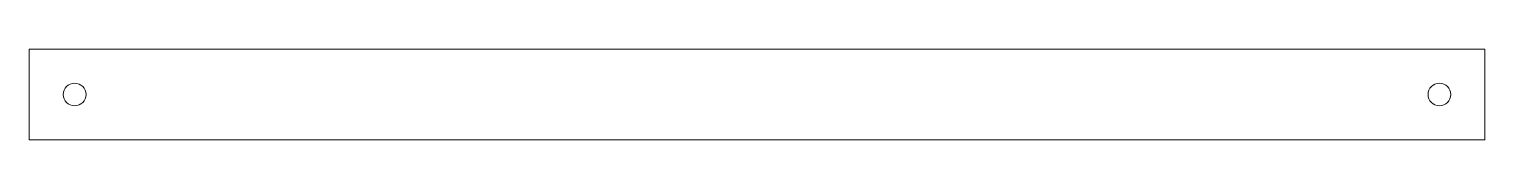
# Model space of a CAD drawing. Header units: inches. Extents: x 27 to 187, y 139 to 149.
import ezdxf

# ---------------------------------------------------------------- set-up
doc = ezdxf.new("R2010")
doc.units = ezdxf.units.IN
doc.header["$MEASUREMENT"] = 0
doc.layers.add('Layer 1', color=7, linetype='Continuous')

msp = doc.modelspace()

# ---------------------------------------------------------------- linework, layer by layer
at = {"layer": 'Layer 1', "color": 179, "lineweight": 9, "true_color": 0x1d1d1b}
msp.add_lwpolyline([(187.05, 149.04), (27.05, 149.04), (27.05, 139.04), (187.05, 139.04), (187.05, 149.04)], dxfattribs=at)
for points in [[(33.3, 144.04), (33.3, 143.35), (32.74, 142.79), (32.05, 142.79), (31.36, 142.79), (30.8, 143.35), (30.8, 144.04), (30.8, 144.73), (31.36, 145.29), (32.05, 145.29), (32.74, 145.29), (33.3, 144.73), (33.3, 144.04)], [(182.05, 145.29), (181.36, 145.29), (180.8, 144.73), (180.8, 144.04), (180.8, 143.35), (181.36, 142.79), (182.05, 142.79), (182.74, 142.79), (183.3, 143.35), (183.3, 144.04), (183.3, 144.73), (182.74, 145.29), (182.05, 145.29)]]:
    msp.add_open_spline(points, degree=3, knots=[0, 0, 0, 0, 1, 1, 1, 2, 2, 2, 3, 3, 3, 4, 4, 4, 4], dxfattribs=at)

doc.saveas('drawing.dxf')
